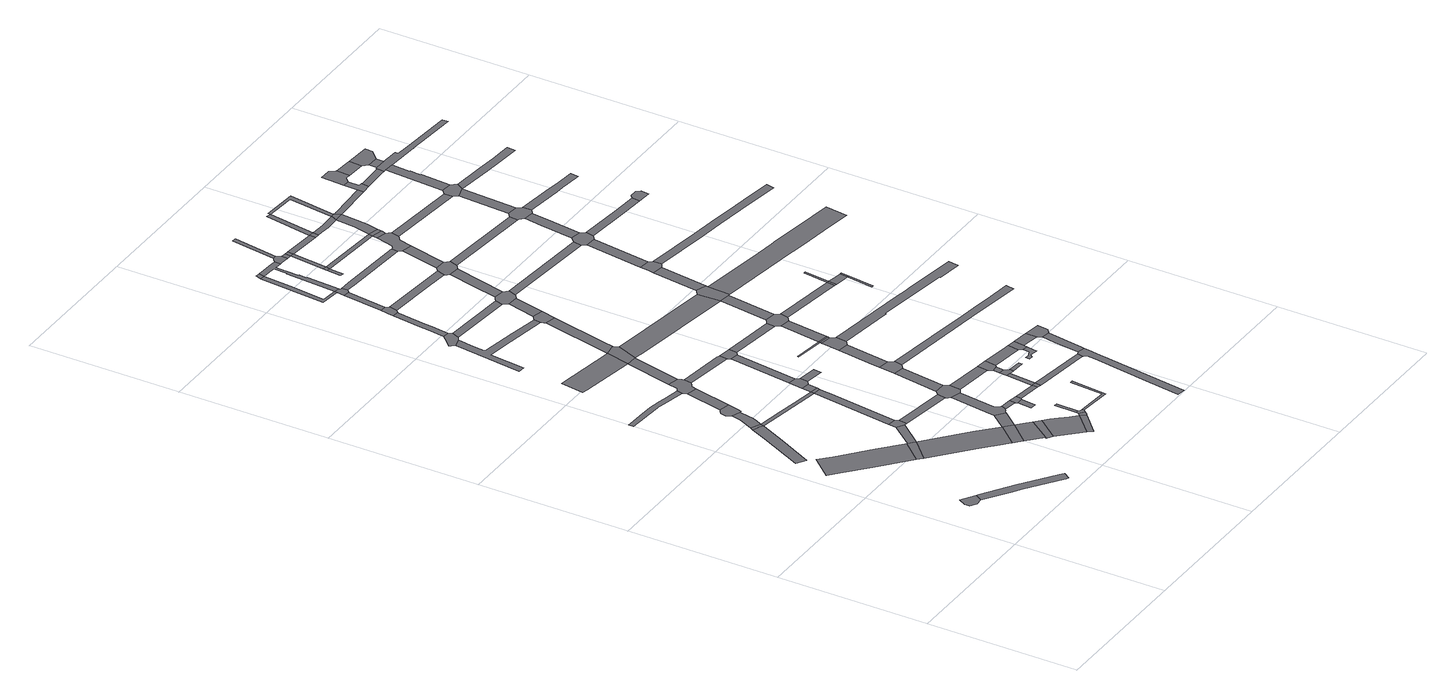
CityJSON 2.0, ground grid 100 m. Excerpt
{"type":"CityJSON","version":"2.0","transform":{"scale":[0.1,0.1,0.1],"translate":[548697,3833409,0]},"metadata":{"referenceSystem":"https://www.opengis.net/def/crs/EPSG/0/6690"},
"CityObjects":{
"road1":{"type":"Road","geometry":[{"type":"MultiSurface","lod":"1","boundaries":[[[0,1,2,3,4,5,6,7,8]]]}]},
"road2":{"type":"Road","attributes":{"RoadStructureAttribute.sectionType":"1"},"geometry":[{"type":"MultiSurface","lod":"1","boundaries":[[[9,10,11,12,8,7,13,14,15,16,17,18]]]}]},
"road3":{"type":"Road","attributes":{"function":"2","RoadStructureAttribute.sectionType":"1"},"geometry":[{"type":"MultiSurface","lod":"1","boundaries":[[[19,20,21,22,23,24,25,26,27,28]]]}]},
"road4":{"type":"Road","attributes":{"RoadStructureAttribute.sectionType":"1"},"geometry":[{"type":"MultiSurface","lod":"1","boundaries":[[[29,30,31,32,33,34,35,36,37]]]}]},
"road5":{"type":"Road","geometry":[{"type":"MultiSurface","lod":"1","boundaries":[[[28,27,38,39,40]]]}]},
"road6":{"type":"Road","geometry":[{"type":"MultiSurface","lod":"1","boundaries":[[[41,31,30,29,37,42,43]]]}]},
"road7":{"type":"Road","attributes":{"RoadStructureAttribute.sectionType":"1"},"geometry":[{"type":"MultiSurface","lod":"1","boundaries":[[[44,45,46,47,48,49,50,51,52,53,54,55,56,57,58,59,60,61,62]]]}]},
"road8":{"type":"Road","attributes":{"RoadStructureAttribute.sectionType":"1"},"geometry":[{"type":"MultiSurface","lod":"1","boundaries":[[[63,64,41,43,65,66,67,68,69]]]}]},
"road9":{"type":"Road","attributes":{"function":"2","RoadStructureAttribute.sectionType":"1"},"geometry":[{"type":"MultiSurface","lod":"1","boundaries":[[[70,71,39,38,72,73,74,75,76]]]}]},
"road10":{"type":"Road","attributes":{"RoadStructureAttribute.sectionType":"1"},"geometry":[{"type":"MultiSurface","lod":"1","boundaries":[[[77,40,39,78]]]}]},
"road11":{"type":"Road","geometry":[{"type":"MultiSurface","lod":"1","boundaries":[[[79,80,81,82,83,84,63,69,85,86,87,88]]]}]},
"road12":{"type":"Road","geometry":[{"type":"MultiSurface","lod":"1","boundaries":[[[89,77,78,90,91,92]]]}]},
"road13":{"type":"Road","attributes":{"RoadStructureAttribute.sectionType":"1"},"geometry":[{"type":"MultiSurface","lod":"1","boundaries":[[[93,79,88,94]]]}]},
"road14":{"type":"Road","attributes":{"RoadStructureAttribute.sectionType":"1"},"geometry":[{"type":"MultiSurface","lod":"1","boundaries":[[[95,96,43,42,97,98]]]}]},
"road15":{"type":"Road","geometry":[{"type":"MultiSurface","lod":"1","boundaries":[[[76,75,99,100]]]}]},
"road16":{"type":"Road","attributes":{"function":"2","RoadStructureAttribute.sectionType":"1"},"geometry":[{"type":"MultiSurface","lod":"1","boundaries":[[[101,100,99,102,103]]]}]},
"road17":{"type":"Road","geometry":[{"type":"MultiSurface","lod":"1","boundaries":[[[104,105,106,62,61,107,108,93,94,109,110,111,112,113,114,115,116]]]}]},
"road18":{"type":"Road","attributes":{"RoadStructureAttribute.sectionType":"1"},"geometry":[{"type":"MultiSurface","lod":"1","boundaries":[[[97,117,89,92,118,119,120]]]}]},
"road19":{"type":"Road","attributes":{"RoadStructureAttribute.sectionType":"1"},"geometry":[{"type":"MultiSurface","lod":"1","boundaries":[[[121,122,123,124,125,126]]]}]},
"road20":{"type":"Road","geometry":[{"type":"MultiSurface","lod":"1","boundaries":[[[103,102,127,128,129]]]}]},
"road21":{"type":"Road","geometry":[{"type":"MultiSurface","lod":"1","boundaries":[[[130,76,100,131]]]}]},
"road22":{"type":"Road","attributes":{"RoadStructureAttribute.sectionType":"1"},"geometry":[{"type":"MultiSurface","lod":"1","boundaries":[[[91,90,132,133]]]}]},
"road23":{"type":"Road","attributes":{"function":"2","RoadStructureAttribute.sectionType":"1"},"geometry":[{"type":"MultiSurface","lod":"1","boundaries":[[[134,135,136,129,128,137,138,139]]]}]},
"road24":{"type":"Road","attributes":{"RoadStructureAttribute.sectionType":"1"},"geometry":[{"type":"MultiSurface","lod":"1","boundaries":[[[125,104,116,140,141]]]}]},
"road25":{"type":"Road","geometry":[{"type":"MultiSurface","lod":"1","boundaries":[[[98,97,120,142]]]}]},
"road26":{"type":"Road","attributes":{"RoadStructureAttribute.sectionType":"1"},"geometry":[{"type":"MultiSurface","lod":"1","boundaries":[[[143,144,98,142,145]]]}]},
"road27":{"type":"Road","geometry":[{"type":"MultiSurface","lod":"1","boundaries":[[[139,138,146,147,148]]]}]},
"road28":{"type":"Road","geometry":[{"type":"MultiSurface","lod":"1","boundaries":[[[149,150,151,152,153,154,155,156,157,158]]]}]},
"road29":{"type":"Road","geometry":[{"type":"MultiSurface","lod":"1","boundaries":[[[159,143,145,160,161,162]]]}]},
"road30":{"type":"Road","attributes":{"RoadStructureAttribute.sectionType":"1"},"geometry":[{"type":"MultiSurface","lod":"1","boundaries":[[[163,164,165,130,131,166,167,168,169,170,171,172,173,174,175]]]}]},
"road31":{"type":"Road","attributes":{"RoadStructureAttribute.sectionType":"1"},"geometry":[{"type":"MultiSurface","lod":"1","boundaries":[[[176,113,112,177,178]]]}]},
"road32":{"type":"Road","attributes":{"RoadStructureAttribute.sectionType":"1"},"geometry":[{"type":"MultiSurface","lod":"1","boundaries":[[[171,170,179,180,181]]]}]},
"road33":{"type":"Road","attributes":{"RoadStructureAttribute.sectionType":"1"},"geometry":[{"type":"MultiSurface","lod":"1","boundaries":[[[182,139,148,183,184]]]}]},
"road34":{"type":"Road","geometry":[{"type":"MultiSurface","lod":"1","boundaries":[[[185,126,125,141,186]]]}]},
"road35":{"type":"Road","geometry":[{"type":"MultiSurface","lod":"1","boundaries":[[[187,188,189,190,155,154,191,192,193,194,195,196]]]}]},
"road36":{"type":"Road","geometry":[{"type":"MultiSurface","lod":"1","boundaries":[[[197,182,184,198,199,200,201,202]]]}]},
"road37":{"type":"Road","geometry":[{"type":"MultiSurface","lod":"1","boundaries":[[[203,204,205,206]]]}]},
"road38":{"type":"Road","geometry":[{"type":"MultiSurface","lod":"1","boundaries":[[[207,208,197,202]]]}]},
"road39":{"type":"Road","geometry":[{"type":"MultiSurface","lod":"1","boundaries":[[[209,210,161,160]]]}]},
"road40":{"type":"Road","attributes":{"RoadStructureAttribute.sectionType":"1"},"geometry":[{"type":"MultiSurface","lod":"1","boundaries":[[[211,159,162,212]]]}]},
"road41":{"type":"Road","attributes":{"RoadStructureAttribute.sectionType":"1"},"geometry":[{"type":"MultiSurface","lod":"1","boundaries":[[[213,214,215,149,158,216,217,218,219]]]}]},
"road42":{"type":"Road","geometry":[{"type":"MultiSurface","lod":"1","boundaries":[[[220,133,132,221,222,163,175,223,224,225,226,227]]]}]},
"road43":{"type":"Road","geometry":[{"type":"MultiSurface","lod":"1","boundaries":[[[181,180,203,206,228,229]]]}]},
"road44":{"type":"Road","attributes":{"RoadStructureAttribute.sectionType":"1"},"geometry":[{"type":"MultiSurface","lod":"1","boundaries":[[[230,220,227,231]]]}]},
"road45":{"type":"Road","attributes":{"RoadStructureAttribute.sectionType":"1"},"geometry":[{"type":"MultiSurface","lod":"1","boundaries":[[[232,233,126,185,234,235]]]}]},
"road46":{"type":"Road","geometry":[{"type":"MultiSurface","lod":"1","boundaries":[[[236,237,213,219,238,239,240,241]]]}]},
"road47":{"type":"Road","geometry":[{"type":"MultiSurface","lod":"1","boundaries":[[[178,177,211,212,242,243]]]}]},
"road48":{"type":"Road","attributes":{"RoadStructureAttribute.sectionType":"1"},"geometry":[{"type":"MultiSurface","lod":"1","boundaries":[[[229,228,244,245]]]}]},
"road49":{"type":"Road","attributes":{"RoadStructureAttribute.sectionType":"1"},"geometry":[{"type":"MultiSurface","lod":"1","boundaries":[[[157,156,246,247]]]}]},
"road50":{"type":"Road","attributes":{"RoadStructureAttribute.sectionType":"1"},"geometry":[{"type":"MultiSurface","lod":"1","boundaries":[[[248,249,250,251,252,200,199]]]}]},
"road51":{"type":"Road","attributes":{"RoadStructureAttribute.sectionType":"1"},"geometry":[{"type":"MultiSurface","lod":"1","boundaries":[[[253,236,241,254]]]}]},
"road52":{"type":"Road","attributes":{"RoadStructureAttribute.sectionType":"1"},"geometry":[{"type":"MultiSurface","lod":"1","boundaries":[[[226,225,255,256,257]]]}]},
"road53":{"type":"Road","geometry":[{"type":"MultiSurface","lod":"1","boundaries":[[[258,230,231,259,260,261]]]}]},
"road54":{"type":"Road","geometry":[{"type":"MultiSurface","lod":"1","boundaries":[[[245,244,262,263]]]}]},
"road55":{"type":"Road","attributes":{"RoadStructureAttribute.sectionType":"1"},"geometry":[{"type":"MultiSurface","lod":"1","boundaries":[[[264,265,266,267,268,269,270,271]]]}]},
"road56":{"type":"Road","attributes":{"RoadStructureAttribute.sectionType":"1"},"geometry":[{"type":"MultiSurface","lod":"1","boundaries":[[[272,245,263,273]]]}]},
"road57":{"type":"Road","geometry":[{"type":"MultiSurface","lod":"1","boundaries":[[[274,196,195,275,276,232,235,277]]]}]},
"road58":{"type":"Road","geometry":[{"type":"MultiSurface","lod":"1","boundaries":[[[268,267,253,254,278,279,280,281]]]}]},
"road59":{"type":"Road","geometry":[{"type":"MultiSurface","lod":"1","boundaries":[[[282,283,284,285,286]]]}]},
"road60":{"type":"Road","attributes":{"RoadStructureAttribute.sectionType":"1"},"geometry":[{"type":"MultiSurface","lod":"1","boundaries":[[[287,288,258,261,289]]]}]},
"road61":{"type":"Road","geometry":[{"type":"MultiSurface","lod":"1","boundaries":[[[290,265,264,271,291]]]}]},
"road62":{"type":"Road","geometry":[{"type":"MultiSurface","lod":"1","boundaries":[[[292,272,273,293,294,295]]]}]},
"road63":{"type":"Road","attributes":{"RoadStructureAttribute.sectionType":"1"},"geometry":[{"type":"MultiSurface","lod":"1","boundaries":[[[296,297,292,295]]]}]},
"road64":{"type":"Road","attributes":{"RoadStructureAttribute.sectionType":"1"},"geometry":[{"type":"MultiSurface","lod":"1","boundaries":[[[298,243,242,299,300]]]}]},
"road65":{"type":"Road","attributes":{"RoadStructureAttribute.sectionType":"1"},"geometry":[{"type":"MultiSurface","lod":"1","boundaries":[[[186,141,301,302,303,304,305]]]}]},
"road66":{"type":"Road","attributes":{"RoadStructureAttribute.sectionType":"1"},"geometry":[{"type":"MultiSurface","lod":"1","boundaries":[[[306,307,308,309,310,291,271,311,312,313,314,315,316,268,281,317,318,319,320,321,322,323,324,325,326]]]}]},
"road67":{"type":"Road","attributes":{"RoadStructureAttribute.sectionType":"1"},"geometry":[{"type":"MultiSurface","lod":"1","boundaries":[[[327,274,277,328]]]}]},
"road68":{"type":"Road","geometry":[{"type":"MultiSurface","lod":"1","boundaries":[[[257,256,297,296,329,330]]]}]},
"road69":{"type":"Road","attributes":{"RoadStructureAttribute.sectionType":"1"},"geometry":[{"type":"MultiSurface","lod":"1","boundaries":[[[240,239,331,332,333]]]}]},
"road70":{"type":"Road","geometry":[{"type":"MultiSurface","lod":"1","boundaries":[[[334,335,294,293]]]}]},
"road71":{"type":"Road","geometry":[{"type":"MultiSurface","lod":"1","boundaries":[[[336,337,287,289,338,339,340]]]}]},
"road72":{"type":"Road","attributes":{"RoadStructureAttribute.sectionType":"1"},"geometry":[{"type":"MultiSurface","lod":"1","boundaries":[[[285,336,340,341]]]}]},
"road73":{"type":"Road","geometry":[{"type":"MultiSurface","lod":"1","boundaries":[[[286,285,341,342]]]}]},
"road74":{"type":"Road","attributes":{"RoadStructureAttribute.sectionType":"1"},"geometry":[{"type":"MultiSurface","lod":"1","boundaries":[[[263,262,343,344,345]]]}]},
"road75":{"type":"Road","geometry":[{"type":"MultiSurface","lod":"1","boundaries":[[[346,347,348,247,246,327,328,349,350,351,352]]]}]},
"road76":{"type":"Road","geometry":[{"type":"MultiSurface","lod":"1","boundaries":[[[353,354,355,356,357,358]]]}]},
"road77":{"type":"Road","attributes":{"RoadStructureAttribute.sectionType":"1"},"geometry":[{"type":"MultiSurface","lod":"1","boundaries":[[[359,360,286,342,361]]]}]},
"road78":{"type":"Road","attributes":{"RoadStructureAttribute.sectionType":"1"},"geometry":[{"type":"MultiSurface","lod":"1","boundaries":[[[362,363,330,329,364,365]]]}]},
"road79":{"type":"Road","geometry":[{"type":"MultiSurface","lod":"1","boundaries":[[[366,353,358,367]]]}]},
"road80":{"type":"Road","attributes":{"RoadStructureAttribute.sectionType":"1"},"geometry":[{"type":"MultiSurface","lod":"1","boundaries":[[[368,369,345,344,370,371,372,373,374,375,376,377,378,379,380,381]]]}]},
"road81":{"type":"Road","geometry":[{"type":"MultiSurface","lod":"1","boundaries":[[[382,383,326,325,384,385,386,387,388]]]}]},
"road82":{"type":"Road","attributes":{"RoadStructureAttribute.sectionType":"1"},"geometry":[{"type":"MultiSurface","lod":"1","boundaries":[[[389,279,278,390,391,392]]]}]},
"road83":{"type":"Road","attributes":{"RoadStructureAttribute.sectionType":"1"},"geometry":[{"type":"MultiSurface","lod":"1","boundaries":[[[393,394,346,352,395,396]]]}]},
"road84":{"type":"Road","attributes":{"RoadStructureAttribute.sectionType":"1"},"geometry":[{"type":"MultiSurface","lod":"1","boundaries":[[[397,398,399,366,367,400]]]}]},
"road85":{"type":"Road","geometry":[{"type":"MultiSurface","lod":"1","boundaries":[[[401,402,403,404,405,406,407,408,409,410,411,412]]]}]},
"road86":{"type":"Road","geometry":[{"type":"MultiSurface","lod":"1","boundaries":[[[413,414,415,300,299,359,361,416,417,418,419,420,421]]]}]},
"road87":{"type":"Road","attributes":{"RoadStructureAttribute.sectionType":"1"},"geometry":[{"type":"MultiSurface","lod":"1","boundaries":[[[386,385,398,422]]]}]},
"road88":{"type":"Road","geometry":[{"type":"MultiSurface","lod":"1","boundaries":[[[422,398,397,400,423]]]}]},
"road89":{"type":"Road","attributes":{"RoadStructureAttribute.sectionType":"1"},"geometry":[{"type":"MultiSurface","lod":"1","boundaries":[[[424,382,388,425,426]]]}]},
"road90":{"type":"Road","geometry":[{"type":"MultiSurface","lod":"1","boundaries":[[[365,364,401,412,427,428]]]}]},
"road91":{"type":"Road","attributes":{"RoadStructureAttribute.sectionType":"1"},"geometry":[{"type":"MultiSurface","lod":"1","boundaries":[[[304,413,421,429]]]}]},
"road92":{"type":"Road","geometry":[{"type":"MultiSurface","lod":"1","boundaries":[[[430,431,432,333,332,433,434,393,396,435,436,437]]]}]},
"road93":{"type":"Road","attributes":{"RoadStructureAttribute.sectionType":"1"},"geometry":[{"type":"MultiSurface","lod":"1","boundaries":[[[428,427,438,439,440]]]}]},
"road94":{"type":"Road","attributes":{"RoadStructureAttribute.sectionType":"1"},"geometry":[{"type":"MultiSurface","lod":"1","boundaries":[[[367,358,441,442]]]}]},
"road95":{"type":"Road","geometry":[{"type":"MultiSurface","lod":"1","boundaries":[[[443,444,368,381,445,446]]]}]},
"road96":{"type":"Road","attributes":{"RoadStructureAttribute.sectionType":"1"},"geometry":[{"type":"MultiSurface","lod":"1","boundaries":[[[423,400,447,448,449]]]}]},
"road97":{"type":"Road","attributes":{"RoadStructureAttribute.sectionType":"1"},"geometry":[{"type":"MultiSurface","lod":"1","boundaries":[[[450,451,452,453,260,259,454,455,456,457]]]}]},
"road98":{"type":"Road","attributes":{"RoadStructureAttribute.sectionType":"1"},"geometry":[{"type":"MultiSurface","lod":"1","boundaries":[[[458,430,437,459]]]}]},
"road99":{"type":"Road","geometry":[{"type":"MultiSurface","lod":"1","boundaries":[[[460,461,305,304,429,462,463,464]]]}]},
"road100":{"type":"Road","attributes":{"RoadStructureAttribute.sectionType":"1"},"geometry":[{"type":"MultiSurface","lod":"1","boundaries":[[[351,350,465,466]]]}]},
"road101":{"type":"Road","geometry":[{"type":"MultiSurface","lod":"1","boundaries":[[[440,439,467,468,469,443,446,470,471,472,473]]]}]},
"road102":{"type":"Road","attributes":{"RoadStructureAttribute.sectionType":"1"},"geometry":[{"type":"MultiSurface","lod":"1","boundaries":[[[474,475,418,417,476,477]]]}]},
"road103":{"type":"Road","geometry":[{"type":"MultiSurface","lod":"1","boundaries":[[[478,449,448,479,480]]]}]},
"road104":{"type":"Road","attributes":{"RoadStructureAttribute.sectionType":"1"},"geometry":[{"type":"MultiSurface","lod":"1","boundaries":[[[481,460,464,482]]]}]},
"road105":{"type":"Road","geometry":[{"type":"MultiSurface","lod":"1","boundaries":[[[483,484,485,392,391,458,459,486,487,488,489,490,491]]]}]},
"road106":{"type":"Road","attributes":{"RoadStructureAttribute.sectionType":"1"},"geometry":[{"type":"MultiSurface","lod":"1","boundaries":[[[492,478,480,493]]]}]},
"road107":{"type":"Road","attributes":{"RoadStructureAttribute.sectionType":"1"},"geometry":[{"type":"MultiSurface","lod":"1","boundaries":[[[494,495,496,497,339,338,498,499,500,501,502,503,504,505]]]}]},
"road108":{"type":"Road","attributes":{"RoadStructureAttribute.sectionType":"1"},"geometry":[{"type":"MultiSurface","lod":"1","boundaries":[[[441,506,483,491,507]]]}]},
"road109":{"type":"Road","geometry":[{"type":"MultiSurface","lod":"1","boundaries":[[[442,441,507,508,509]]]}]},
"road110":{"type":"Road","attributes":{"RoadStructureAttribute.sectionType":"1"},"geometry":[{"type":"MultiSurface","lod":"1","boundaries":[[[510,511,512,480,479,513,514,515,516]]]}]},
"road111":{"type":"Road","geometry":[{"type":"MultiSurface","lod":"1","boundaries":[[[517,518,481,482,519,520,521,522,523]]]}]},
"road112":{"type":"Road","attributes":{"RoadStructureAttribute.sectionType":"1"},"geometry":[{"type":"MultiSurface","lod":"1","boundaries":[[[436,435,524,525]]]}]},
"road113":{"type":"Road","attributes":{"RoadStructureAttribute.sectionType":"1"},"geometry":[{"type":"MultiSurface","lod":"1","boundaries":[[[526,527,515,528,529,509,508]]]}]},
"road114":{"type":"Road","geometry":[{"type":"MultiSurface","lod":"1","boundaries":[[[477,476,530,531]]]}]},
"road115":{"type":"Road","attributes":{"RoadStructureAttribute.sectionType":"1"},"geometry":[{"type":"MultiSurface","lod":"1","boundaries":[[[532,517,523,533]]]}]},
"road116":{"type":"Road","geometry":[{"type":"MultiSurface","lod":"1","boundaries":[[[534,516,515,527]]]}]},
"road117":{"type":"Road","attributes":{"RoadStructureAttribute.sectionType":"1"},"geometry":[{"type":"MultiSurface","lod":"1","boundaries":[[[535,536,493,537,538,516,534]]]}]},
"road118":{"type":"Road","geometry":[{"type":"MultiSurface","lod":"1","boundaries":[[[539,540,541,477,531]]]}]},
"road119":{"type":"Road","attributes":{"RoadStructureAttribute.sectionType":"1"},"geometry":[{"type":"MultiSurface","lod":"1","boundaries":[[[542,543,531,530,544,545,546]]]}]},
"road120":{"type":"Road","geometry":[{"type":"MultiSurface","lod":"1","boundaries":[[[545,547,548,549,550,551]]]}]},
"road121":{"type":"Road","geometry":[{"type":"MultiSurface","lod":"1","boundaries":[[[546,545,551,552]]]}]},
"road122":{"type":"Road","geometry":[{"type":"MultiSurface","lod":"1","boundaries":[[[553,466,465,554,555,532,533,556,557,558]]]}]},
"road123":{"type":"Road","attributes":{"RoadStructureAttribute.sectionType":"1"},"geometry":[{"type":"MultiSurface","lod":"1","boundaries":[[[488,487,559,560]]]}]},
"road124":{"type":"Road","attributes":{"RoadStructureAttribute.sectionType":"1"},"geometry":[{"type":"MultiSurface","lod":"1","boundaries":[[[561,562,563,564,565,566,534,527,567,568]]]}]},
"road125":{"type":"Road","attributes":{"RoadStructureAttribute.sectionType":"1"},"geometry":[{"type":"MultiSurface","lod":"1","boundaries":[[[569,570,553,558,571,572]]]}]},
"road126":{"type":"Road","attributes":{"RoadStructureAttribute.sectionType":"1"},"geometry":[{"type":"MultiSurface","lod":"1","boundaries":[[[573,574,575,576,577,578,463,462,579,580,581,582,583,584,585,586]]]}]},
"road127":{"type":"Road","geometry":[{"type":"MultiSurface","lod":"1","boundaries":[[[587,525,524,588,569,572,589,590,591]]]}]},
"road128":{"type":"Road","geometry":[{"type":"MultiSurface","lod":"1","boundaries":[[[592,561,568,593,594,595,596,597]]]}]},
"road129":{"type":"Road","attributes":{"RoadStructureAttribute.sectionType":"1"},"geometry":[{"type":"MultiSurface","lod":"1","boundaries":[[[598,599,587,591]]]}]},
"road130":{"type":"Road","attributes":{"RoadStructureAttribute.sectionType":"1"},"geometry":[{"type":"MultiSurface","lod":"1","boundaries":[[[600,557,556,601,602,603]]]}]},
"road131":{"type":"Road","geometry":[{"type":"MultiSurface","lod":"1","boundaries":[[[604,592,597,605,606,607,608,609]]]}]},
"road132":{"type":"Road","attributes":{"RoadStructureAttribute.sectionType":"1"},"geometry":[{"type":"MultiSurface","lod":"1","boundaries":[[[610,611,612,613,614,522,521,615,616,617,618,619,620]]]}]},
"road133":{"type":"Road","geometry":[{"type":"MultiSurface","lod":"1","boundaries":[[[621,622,623,560,559,599,598,624,625,626,627]]]}]},
"road134":{"type":"Road","attributes":{"RoadStructureAttribute.sectionType":"1"},"geometry":[{"type":"MultiSurface","lod":"1","boundaries":[[[628,594,593,629,630,631]]]}]},
"road135":{"type":"Road","attributes":{"RoadStructureAttribute.sectionType":"1"},"geometry":[{"type":"MultiSurface","lod":"1","boundaries":[[[632,621,627,633,634,635,636,637]]]}]},
"road136":{"type":"Road","attributes":{"RoadStructureAttribute.sectionType":"1"},"geometry":[{"type":"MultiSurface","lod":"1","boundaries":[[[607,606,638,639]]]}]},
"road137":{"type":"Road","attributes":{"RoadStructureAttribute.sectionType":"1"},"geometry":[{"type":"MultiSurface","lod":"1","boundaries":[[[640,641,642,590,589,643,644,645,646,647]]]}]},
"road138":{"type":"Road","geometry":[{"type":"MultiSurface","lod":"1","boundaries":[[[648,649,650,651]]]}]},
"road139":{"type":"Road","geometry":[{"type":"MultiSurface","lod":"1","boundaries":[[[652,653,603,602,654,655]]]}]},
"road140":{"type":"Road","geometry":[{"type":"MultiSurface","lod":"1","boundaries":[[[639,638,648,651,656,657]]]}]},
"road141":{"type":"Road","attributes":{"RoadStructureAttribute.sectionType":"1"},"geometry":[{"type":"MultiSurface","lod":"1","boundaries":[[[658,659,660,624,598,661,662,663,664]]]}]},
"road142":{"type":"Road","attributes":{"RoadStructureAttribute.sectionType":"1"},"geometry":[{"type":"MultiSurface","lod":"1","boundaries":[[[649,665,628,631,632,637,666,667,668,669,670,671,672,673,674,650]]]}]}
},
"vertices":[
[264,520,0],[232,469,0],[233,458,0],[234,437,0],[272,410,0],[292,412,0],[303,413,0],[321,414,0],[352,464,0],
[792,162,0],[574,318,0],[523,352,0],[369,454,0],[490,301,0],[538,271,0],[757,115,0],[771,105,0],[783,97,0],[817,144,0],
[630,1099,0],[495,1217,0],[300,1387,0],[223,1456,0],[102,1320,0],[104,1318,0],[181,1252,0],[315,1134,0],[515,958,0],[635,1094,0],
[355,1920,0],[354,1920,0],[319,1937,0],[268,1828,0],[129,1539,0],[190,1499,0],[302,1730,0],[381,1897,0],[385,1906,0],
[548,929,0],[681,1057,0],[642,1090,0],
[329,1957,0],[388,1905,0],[395,1926,0],
[373,2544,0],[315,2557,0],[314,2555,0],[229,2570,0],[229,2569,0],[152,2573,0],[56,2577,0],[2,2580,0],[2,2545,0],[226,2531,0],[250,2530,0],[261,2529,0],[268,2528,0],[305,2520,0],[305,2518,0],[333,2512,0],[373,2504,0],[455,2486,0],[462,2525,0],
[388,2114,0],[375,2053,0],[399,1935,0],[416,1971,0],[422,1984,0],[427,1995,0],[448,2094,0],
[943,827,0],[680,1056,0],[801,707,0],[909,609,0],[923,598,0],[950,573,0],[1072,709,0],
[758,1236,0],[806,1207,0],
[410,2206,0],[400,2200,0],[377,2185,0],[370,2146,0],[372,2145,0],[385,2120,0],[459,2096,0],[465,2122,0],[478,2177,0],[481,2190,0],
[765,1289,0],[827,1204,0],[835,1258,0],[818,1281,0],
[469,2458,0],[540,2442,0],
[692,1878,0],[570,1897,0],[841,1832,0],[844,1852,0],
[1003,526,0],[1127,661,0],
[1179,611,0],[1098,436,0],[1209,586,0],
[503,2605,0],[488,2541,0],[484,2538,0],[458,2485,0],[466,2464,0],[548,2477,0],[552,2480,0],[564,2488,0],[580,2499,0],[590,2552,0],[584,2566,0],[576,2584,0],[574,2588,0],
[840,1827,0],[886,1760,0],[888,1781,0],[895,1824,0],
[201,3142,0],[175,2987,0],[212,2981,0],[573,2921,0],[576,2920,0],[612,3078,0],
[1092,426,0],[1129,404,0],[1248,549,0],
[1157,812,0],[1214,765,0],
[1180,1153,0],[1187,1209,0],
[1363,430,0],[1321,474,0],[1285,512,0],[1191,343,0],[1269,261,0],[1403,390,0],
[649,2910,0],[650,2916,0],
[898,1844,0],
[852,1917,0],[845,1862,0],[908,1909,0],
[1283,246,0],[1297,231,0],[1433,355,0],
[296,3987,0],[280,3968,0],[221,3911,0],[231,3898,0],[237,3892,0],[247,3880,0],[306,3895,0],[328,3909,0],[353,3960,0],[338,3981,0],
[866,2013,0],[933,1927,0],[942,1983,0],[921,2005,0],
[1199,1125,0],[1162,849,0],[1158,819,0],[1222,776,0],[1230,780,0],[1232,781,0],[1244,791,0],[1251,790,0],[1263,826,0],[1261,827,0],[1245,850,0],[1237,860,0],[1271,1106,0],
[900,2512,0],[912,2454,0],[919,2509,0],
[1329,780,0],[1337,779,0],[1341,816,0],
[1421,403,0],[1438,360,0],[1455,379,0],
[693,3090,0],[711,3059,0],
[524,3662,0],[289,3702,0],[282,3711,0],[291,3788,0],[188,3420,0],[232,3415,0],[259,3652,0],[447,3626,0],[710,3581,0],[715,3629,0],
[1422,420,0],[1462,387,0],[1469,394,0],[1470,409,0],[1451,411,0],[1442,419,0],
[1345,764,0],[1333,669,0],[1373,664,0],[1385,764,0],
[1448,566,0],[1428,567,0],
[1057,1909,0],[1065,1965,0],
[924,2434,0],[978,2424,0],
[347,4351,0],[321,4158,0],[314,4102,0],[354,4102,0],[361,4152,0],[386,4345,0],[387,4348,0],
[1216,1234,0],[1189,1140,0],[1197,1129,0],[1275,1108,0],[1300,1125,0],[1304,1127,0],[1311,1200,0],[1291,1233,0],
[1396,771,0],[1401,808,0],
[1259,1539,0],[1333,1528,0],
[724,3553,0],[614,3085,0],[709,3162,0],[796,3537,0],
[359,4442,0],[353,4394,0],[393,4354,0],[406,4365,0],[416,4419,0],[399,4437,0],
[1001,2443,0],[1008,2497,0],
[1550,751,0],[1551,789,0],
[769,3872,0],[785,3925,0],
[1684,376,0],[1706,605,0],[1707,612,0],[1692,613,0],[1671,393,0],
[395,4709,0],[436,4704,0],
[1558,1093,0],[1561,1092,0],[1571,1165,0],
[1274,1647,0],[1364,1551,0],[1373,1605,0],[1347,1637,0],
[1576,748,0],[1581,786,0],
[317,5213,0],[305,5214,0],[268,4776,0],[402,4760,0],[403,4778,0],[298,4789,0],[319,5004,0],[340,5212,0],
[1571,970,0],[1600,964,0],
[747,3652,0],[719,3563,0],[722,3557,0],[819,3635,0],
[453,4721,0],[452,4761,0],[438,4762,0],[438,4769,0],
[1140,2117,0],[1140,2112,0],[1140,2108,0],[1336,2081,0],[1338,2091,0],
[1316,1942,0],[1282,1702,0],[1390,1931,0],
[322,5254,0],[348,5252,0],
[1575,1019,0],[1633,962,0],[1635,989,0],[1613,1016,0],
[1618,1070,0],[1580,1065,0],
[1204,2471,0],[1352,2395,0],[1361,2451,0],
[684,2911,0],[703,2909,0],[724,2906,0],[1438,2806,0],[1431,2959,0],
[473,5242,0],[424,5246,0],[419,5246,0],[356,5252,0],[354,5252,0],[415,5207,0],[439,5205,0],[433,5112,0],[427,5112,0],[415,4949,0],[403,4779,0],[455,4993,0],[450,4994,0],[454,5044,0],[448,5046,0],[456,5136,0],[452,5138,0],[456,5203,0],[467,5202,0],[504,5199,0],[507,5239,0],
[791,3840,0],[865,3835,0],
[1632,1081,0],[1642,1156,0],
[730,4337,0],[875,4324,0],[893,4378,0],
[1722,955,0],[1724,980,0],
[1334,2069,0],[1334,2067,0],[1420,1957,0],[1429,2029,0],[1408,2059,0],
[1410,2071,0],
[1411,2081,0],
[1961,698,0],[1970,697,0],[1976,734,0],
[816,3949,0],[813,3946,0],[800,3937,0],[890,3855,0],[897,3860,0],[916,3914,0],[890,3940,0],
[578,4930,0],[568,4837,0],[580,4834,0],[593,4832,0],[593,4833,0],[602,4927,0],
[1377,2364,0],[1339,2098,0],[1450,2356,0],
[1841,1129,0],[1836,1130,0],[1844,1054,0],[1854,1127,0],
[582,4960,0],[609,4957,0],
[1996,743,0],[1977,734,0],[1971,695,0],[1987,676,0],[1980,619,0],[1923,246,0],[1895,56,0],[1889,12,0],[1944,4,0],[2025,559,0],[2035,620,0],[2033,620,0],[2046,704,0],[2051,734,0],
[534,5264,0],[525,5256,0],[522,5198,0],[575,5194,0],[578,5234,0],[565,5254,0],[559,5263,0],
[527,4756,0],[524,4716,0],[964,4687,0],[967,4728,0],
[897,4297,0],[853,4107,0],[928,4108,0],[971,4289,0],
[622,5190,0],[608,5191,0],[606,5173,0],[634,5189,0],
[1860,1029,0],[1854,987,0],[1814,971,0],[1793,973,0],[1791,948,0],[1817,946,0],[1830,962,0],[1851,960,0],[1869,958,0],[1886,956,0],[1886,958,0],[1896,1023,0],
[1392,2474,0],[1389,2472,0],[1374,2461,0],[1476,2378,0],[1478,2380,0],[1488,2433,0],[1478,2447,0],[1469,2461,0],[1466,2465,0],
[611,5231,0],
[637,5229,0],
[582,5564,0],[607,5559,0],[607,5561,0],
[1900,1049,0],[1909,1120,0],
[1513,2796,0],
[922,4401,0],[917,4397,0],[907,4389,0],[886,4310,0],[895,4300,0],[1001,4313,0],[1020,4367,0],[995,4397,0],
[2014,1035,0],[2020,1034,0],[2019,1105,0],
[1036,4893,0],[1041,4923,0],
[2035,1001,0],[2021,914,0],[2055,757,0],[2089,995,0],
[636,5189,0],[856,5171,0],[857,5211,0],
[2268,1485,0],[2111,1506,0],[2015,1518,0],[1892,1535,0],[2016,1464,0],[2236,1434,0],[2403,1412,0],[2413,1466,0],
[983,4664,0],[1054,4647,0],
[1463,2982,0],[1460,2979,0],[1524,2794,0],[1533,2944,0],[1535,2957,0],
[1555,3805,0],[1564,3861,0],
[2020,1029,0],[2020,1026,0],[2025,1018,0],[2104,1007,0],[2115,1016,0],[2119,1019,0],[2129,1091,0],
[1917,2376,0],[1909,2377,0],[1914,2320,0],[1921,2375,0],
[858,5213,0],[889,5168,0],[892,5209,0],
[1507,3292,0],[1581,3282,0],
[1028,4860,0],[1000,4742,0],[979,4727,0],[1076,4736,0],[1109,4762,0],[1119,4816,0],[1109,4830,0],[1102,4839,0],[1099,4843,0],
[909,5529,0],[943,5523,0],
[2305,1910,0],[2144,1933,0],[2056,1944,0],[2011,1950,0],[1796,1907,0],[1798,1916,0],[2012,1886,0],[2214,1859,0],[2301,1846,0],[2299,1837,0],[2462,1815,0],[2474,1887,0],
[1035,4888,0],[1107,4876,0],
[1114,4906,0],[1043,4923,0],
[987,5201,0],[897,5208,0],[895,5209,0],[919,5166,0],[986,5160,0],[1079,5163,0],[1098,5205,0],
[1521,3389,0],[1513,3331,0],[1584,3283,0],[1597,3290,0],[1615,3301,0],[1613,3357,0],[1594,3379,0],
[1607,4260,0],[1612,4315,0],
[1134,4991,0],[1147,5167,0],[1070,5035,0],[1044,4925,0],
[1929,2318,0],[1936,2373,0],
[1576,3777,0],[1650,3772,0],
[1125,5207,0],
[1173,5523,0],[945,5541,0],[1138,5505,0],[1098,5208,0],
[1958,2544,0],[1951,2544,0],[1945,2544,0],
[2007,2363,0],[1941,2372,0],[2007,2308,0],[2034,2304,0],[2041,2358,0],
[2009,2129,0],[2009,2127,0],[2017,2128,0],[2024,2129,0],[2044,2303,0],
[2051,2357,0],
[1594,3892,0],[1565,3792,0],[1574,3781,0],[1678,3795,0],[1689,3850,0],[1665,3879,0],
[1639,4714,0],[1640,4770,0],
[1423,5222,0],[1153,5207,0],[1148,5207,0],[1146,5207,0],[1132,5207,0],[1127,5207,0],[1149,5167,0],[1425,5182,0],
[1644,4232,0],[1626,4115,0],[1699,4116,0],[1714,4224,0],
[2499,2815,0],[2318,2838,0],[2146,2862,0],[2123,2865,0],[2002,2880,0],[1544,2942,0],[2003,2730,0],[2050,2723,0],[2114,2714,0],[2232,2699,0],[2267,2694,0],[2401,2676,0],[2610,2647,0],[2631,2796,0],
[1642,4341,0],[1618,4259,0],[1744,4247,0],[1743,4304,0],[1716,4334,0],
[1428,5314,0],[1489,5185,0],[1495,5232,0],[1496,5238,0],[1471,5238,0],[1471,5312,0],
[1738,4706,0],[1664,4685,0],
[1992,3824,0],[1993,3770,0],[2143,3758,0],[2148,3810,0],
[1437,5471,0],[1502,5345,0],[1538,5343,0],[1543,5431,0],[1541,5433,0],[1514,5467,0],
[2516,3237,0],[2381,3255,0],[2213,3277,0],[2044,3300,0],[1997,3305,0],[1998,3250,0],[2158,3229,0],[2350,3203,0],[2574,3173,0],[2654,3162,0],[2666,3216,0],
[1670,4796,0],[1666,4793,0],[1653,4781,0],[1770,4756,0],[1758,4771,0],[1746,4785,0],[1742,4789,0],
[1681,5241,0],[1508,5186,0],[1650,5192,0],[1678,5193,0],
[1695,5192,0],[1754,4990,0],[1750,4991,0],[1756,5065,0],[1750,5065,0],[1761,5188,0],
[1663,5336,0],[1670,5422,0],
[2179,4253,0],[2067,4265,0],[1988,4276,0],[1988,4220,0],[2044,4215,0],[2174,4200,0],[2194,4198,0],[2200,4252,0],
[1693,5303,0],[1692,5250,0],[1767,5248,0],[1771,5302,0],
[2223,3830,0],[2168,3828,0],[2236,3752,0],[2240,3806,0],
[1831,5364,0],[1834,5410,0],
[2212,4714,0],[2117,4723,0],[1983,4736,0],[1984,4681,0],[2098,4670,0],[2255,4656,0],[2260,4710,0],
[1682,5250,0],[1977,5173,0],[1979,5173,0],[1981,5173,0],[2048,5169,0],[2334,5150,0],[2331,5186,0],[1979,5213,0],[1884,5220,0],[1885,5241,0]
]}
